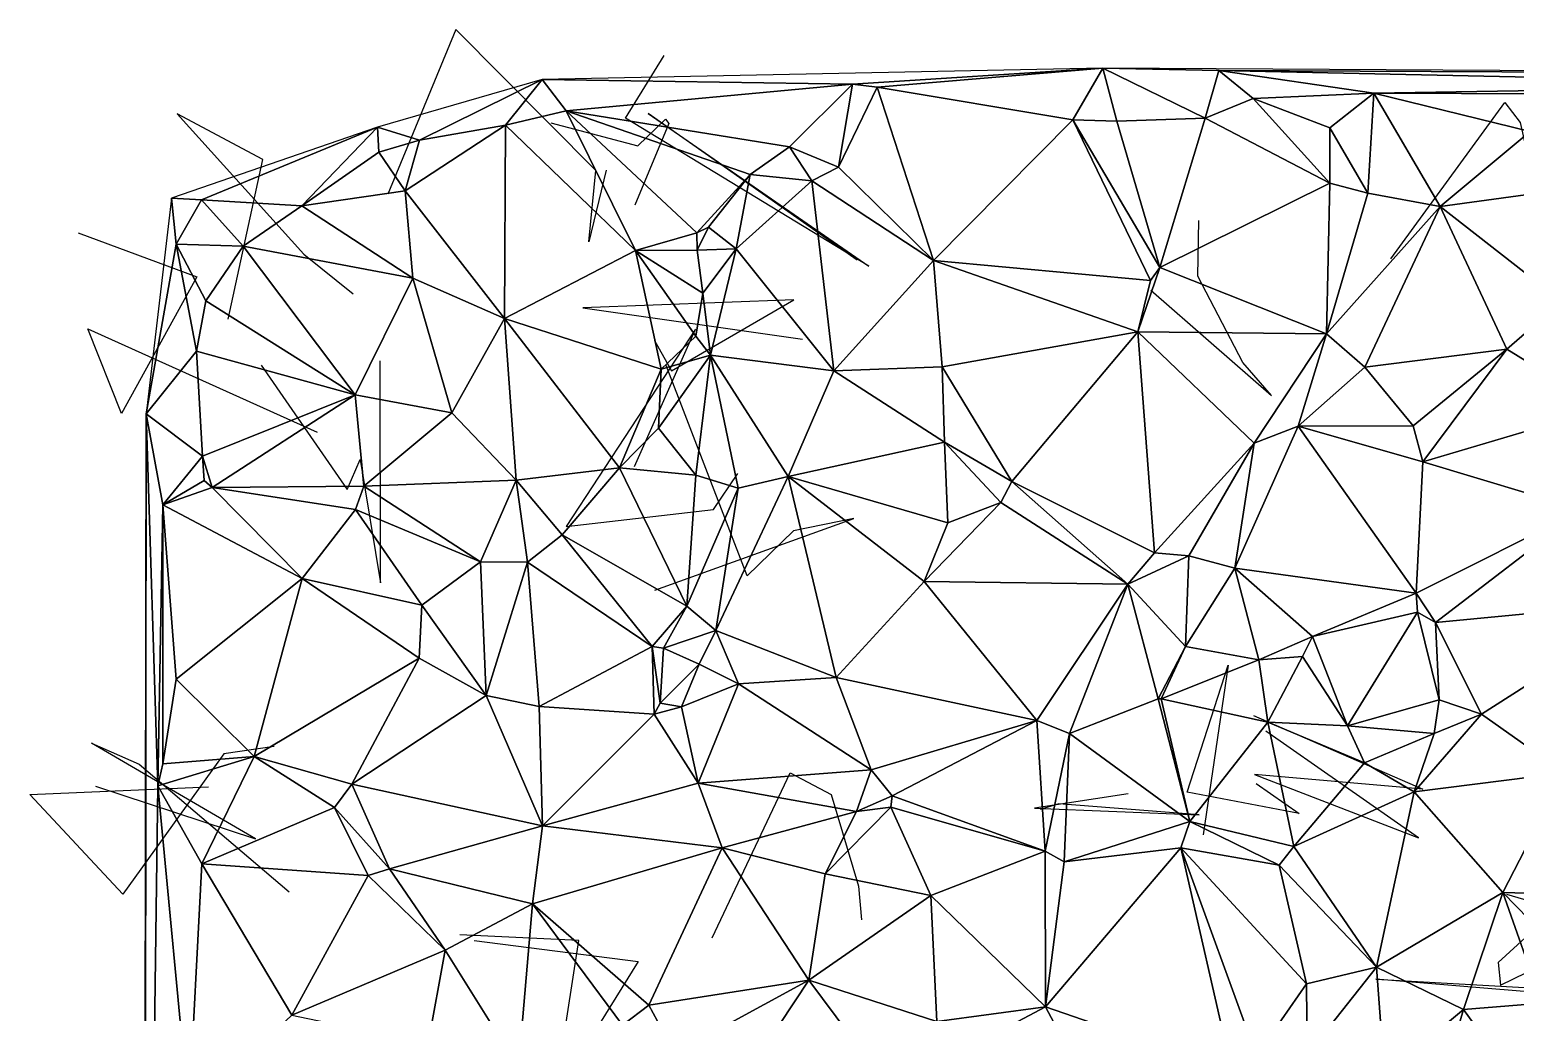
# Model space of a CAD drawing. Header units: metres. Extents: x -15.8 to 15.9, y -15.8 to 15.8.
# Drawn here: x -15.82 to -4.83, y 8 to 15.27 of the extents above; entities that cross this region are included whole.
import ezdxf

# ---------------------------------------------------------------- set-up
doc = ezdxf.new("R2010")
doc.units = ezdxf.units.M
doc.layers.add('CRACKS', color=1, linetype='Continuous')
doc.layers.add('STREET_MESH', color=7, linetype='Continuous')

msp = doc.modelspace()

# ---------------------------------------------------------------- linework, layer by layer
at = {"layer": 'CRACKS'}
for points in [[(-11.554, 14.23, 0.1), (-11.683, 13.699, 0.1), (-11.631, 14.226, 0.1), (-12.666, 15.268, 0.1), (-13.17, 14.051, 0.1)], [(-9.699, 13.564, 0.1), (-11.243, 14.649, 0.1), (-9.613, 13.519, 0.1), (-11.411, 14.613, 0.1), (-11.127, 15.078, 0.1)], [(-5.753, 13.574, 0.1), (-4.909, 14.73, 0.1), (-4.795, 14.582, 0.1), (-4.484, 13.189, 0.1), (-4.677, 14.056, 0.1)], [(-14.35, 13.126, 0.1), (-14.093, 14.308, 0.1), (-14.726, 14.646, 0.1), (-13.79, 13.607, 0.1), (-13.425, 13.315, 0.1)], [(-11.964, 14.579, 0.1), (-11.321, 14.409, 0.1), (-11.115, 14.605, 0.1), (-11.092, 14.575, 0.1), (-11.342, 13.969, 0.1)], [(-7.527, 13.342, 0.1), (-6.635, 12.563, 0.1), (-6.846, 12.807, 0.1), (-7.18, 13.446, 0.1), (-7.173, 13.856, 0.1)], [(-15.459, 13.766, 0.1), (-14.581, 13.439, 0.1), (-15.139, 12.429, 0.1), (-15.387, 13.056, 0.1), (-13.692, 12.291, 0.1)], [(-11.197, 12.97, 0.1), (-11.072, 12.746, 0.1), (-10.168, 13.271, 0.1), (-11.727, 13.21, 0.1), (-10.103, 12.98, 0.1)], [(-11.345, 12.037, 0.1), (-10.894, 13.054, 0.1), (-11.851, 11.595, 0.1), (-10.76, 11.72, 0.1), (-10.582, 11.985, 0.1)], [(-14.105, 12.786, 0.1), (-13.471, 11.868, 0.1), (-13.374, 12.09, 0.1), (-13.223, 11.176, 0.1), (-13.226, 12.819, 0.1)], [(-11.194, 11.124, 0.1), (-9.723, 11.652, 0.1), (-10.169, 11.562, 0.1), (-10.512, 11.228, 0.1), (-11.112, 12.785, 0.1)], [(-6.748, 9.694, 0.1), (-6.431, 9.471, 0.1), (-7.259, 9.628, 0.1), (-6.955, 10.569, 0.1), (-7.14, 9.314, 0.1)], [(-6.768, 10.195, 0.1), (-5.515, 9.651, 0.1), (-6.761, 9.759, 0.1), (-5.547, 9.291, 0.1), (-6.676, 10.081, 0.1)], [(-14.011, 9.966, 0.1), (-14.382, 9.912, 0.1), (-15.128, 8.874, 0.1), (-15.817, 9.612, 0.1), (-14.495, 9.668, 0.1)], [(-15.332, 9.674, 0.1), (-14.149, 9.285, 0.1), (-15.36, 9.991, 0.1), (-15.009, 9.837, 0.1), (-13.9, 8.891, 0.1)], [(-4.137, 9.825, 0.1), (-4.096, 8.265, 0.1), (-3.998, 8.091, 0.1), (-5.863, 8.247, 0.1), (-4.501, 8.171, 0.1)], [(-10.772, 8.553, 0.1), (-10.194, 9.773, 0.1), (-9.892, 9.613, 0.1), (-9.69, 8.935, 0.1), (-9.667, 8.686, 0.1)], [(-7.695, 9.618, 0.1), (-8.387, 9.51, 0.1), (-7.17, 9.461, 0.1), (-8.207, 9.544, 0.1), (-8.346, 9.5, 0.1)], [(-4.215, 9.05, 0.1), (-4.958, 8.37, 0.1), (-4.942, 8.202, 0.1), (-4.066, 8.628, 0.1), (-4.895, 8.872, 0.1)], [(-12.531, 8.533, 0.1), (-11.317, 8.377, 0.1), (-11.934, 7.384, 0.1), (-11.757, 8.532, 0.1), (-12.638, 8.574, 0.1)]]:
    msp.add_polyline3d(points, dxfattribs=at)
at = {"layer": 'STREET_MESH'}
for points in [[(-12.029, 14.899), (-9.733, 14.864), (-7.881, 14.984)], [(-9.733, 14.864), (-9.55, 14.843), (-7.881, 14.984)], [(-9.55, 14.843), (-8.103, 14.601), (-7.881, 14.984)], [(-8.103, 14.601), (-7.778, 14.591), (-7.881, 14.984)], [(-7.024, 14.967), (3.436, 14.917), (-7.881, 14.984)], [(-7.126, 14.614), (-7.024, 14.967), (-7.881, 14.984)], [(-7.778, 14.591), (-7.126, 14.614), (-7.881, 14.984)], [(-7.126, 14.614), (-6.77, 14.759), (-7.024, 14.967)], [(-7.024, 14.967), (-5.877, 14.798), (-2.067, 14.861)], [(-7.024, 14.967), (-2.067, 14.861), (3.436, 14.917)], [(-7.024, 14.967), (-6.77, 14.759), (-5.877, 14.798)], [(-13.246, 14.548), (-12.935, 14.452), (-12.029, 14.899)], [(-12.935, 14.452), (-12.3, 14.561), (-12.029, 14.899)], [(-12.3, 14.561), (-11.85, 14.668), (-12.029, 14.899)], [(-11.85, 14.668), (-9.733, 14.864), (-12.029, 14.899)], [(-11.85, 14.668), (-10.198, 14.402), (-9.733, 14.864)], [(-10.198, 14.402), (-9.837, 14.252), (-9.733, 14.864)], [(-9.837, 14.252), (-9.55, 14.843), (-9.733, 14.864)], [(-9.837, 14.252), (-9.135, 13.561), (-9.55, 14.843)], [(-9.55, 14.843), (-9.135, 13.561), (-8.103, 14.601)], [(-5.877, 14.798), (-2.632, 14.785), (-2.067, 14.861)], [(-7.126, 14.614), (-6.203, 14.133), (-6.77, 14.759)], [(-6.77, 14.759), (-6.203, 14.542), (-5.877, 14.798)], [(-6.203, 14.133), (-6.203, 14.542), (-6.77, 14.759)], [(-6.203, 14.542), (-5.922, 14.06), (-5.877, 14.798)], [(-5.922, 14.06), (-5.388, 13.96), (-5.877, 14.798)], [(-5.877, 14.798), (-4.722, 14.516), (-2.632, 14.785)], [(-5.388, 13.96), (-4.722, 14.516), (-5.877, 14.798)], [(-11.337, 13.636), (-11.85, 14.668), (-12.3, 14.561)], [(-10.198, 14.402), (-11.85, 14.668), (-10.489, 14.198)], [(-11.337, 13.636), (-10.884, 13.765), (-11.85, 14.668)], [(-11.85, 14.668), (-10.884, 13.765), (-10.489, 14.198)], [(-7.126, 14.614), (-7.778, 14.591), (-7.46, 13.508)], [(-6.203, 14.133), (-7.126, 14.614), (-7.46, 13.508)], [(-14.546, 14.01), (-13.246, 14.548), (-14.769, 14.023)], [(-14.546, 14.01), (-13.806, 13.964), (-13.246, 14.548)], [(-13.806, 13.964), (-13.237, 14.362), (-13.246, 14.548)], [(-13.237, 14.362), (-12.935, 14.452), (-13.246, 14.548)], [(-12.3, 14.561), (-13.042, 14.076), (-12.307, 13.133)], [(-12.935, 14.452), (-13.042, 14.076), (-12.3, 14.561)], [(-11.337, 13.636), (-12.3, 14.561), (-12.307, 13.133)], [(-9.135, 13.561), (-7.53, 13.413), (-8.103, 14.601)], [(-7.53, 13.413), (-7.46, 13.508), (-8.103, 14.601)], [(-7.46, 13.508), (-7.778, 14.591), (-8.103, 14.601)], [(-6.203, 14.542), (-6.203, 14.133), (-5.922, 14.06)], [(-4.722, 14.516), (-5.388, 13.96), (-4.18, 14.125)], [(-13.042, 14.076), (-12.935, 14.452), (-13.237, 14.362)], [(-10.034, 14.149), (-10.198, 14.402), (-10.489, 14.198)], [(-10.034, 14.149), (-9.837, 14.252), (-10.198, 14.402)], [(-13.042, 14.076), (-13.237, 14.362), (-13.806, 13.964)], [(-10.884, 13.765), (-10.798, 13.807), (-10.489, 14.198)], [(-10.798, 13.807), (-10.593, 13.647), (-10.489, 14.198)], [(-10.593, 13.647), (-10.034, 14.149), (-10.489, 14.198)], [(-9.135, 13.561), (-9.837, 14.252), (-10.034, 14.149)], [(-12.985, 13.43), (-13.042, 14.076), (-13.806, 13.964)], [(-13.042, 14.076), (-12.985, 13.43), (-12.307, 13.133)], [(-10.034, 14.149), (-10.593, 13.647), (-9.87, 12.746)], [(-9.135, 13.561), (-10.034, 14.149), (-9.87, 12.746)], [(-6.229, 13.019), (-6.203, 14.133), (-7.46, 13.508)], [(-5.922, 14.06), (-6.203, 14.133), (-6.229, 13.019)], [(-5.388, 13.96), (-4.488, 13.257), (-4.18, 14.125)], [(-14.734, 13.681), (-14.769, 14.023), (-14.956, 12.426)], [(-14.734, 13.681), (-14.546, 14.01), (-14.769, 14.023)], [(-14.734, 13.681), (-14.238, 13.666), (-14.546, 14.01)], [(-14.238, 13.666), (-13.806, 13.964), (-14.546, 14.01)], [(-14.238, 13.666), (-12.985, 13.43), (-13.806, 13.964)], [(-5.388, 13.96), (-5.922, 14.06), (-6.229, 13.019)], [(-5.388, 13.96), (-6.229, 13.019), (-5.945, 12.772)], [(-5.388, 13.96), (-5.945, 12.772), (-4.895, 12.904)], [(-4.488, 13.257), (-5.388, 13.96), (-4.895, 12.904)], [(-10.881, 13.637), (-10.884, 13.765), (-11.337, 13.636)], [(-10.884, 13.765), (-10.881, 13.637), (-10.798, 13.807)], [(-10.881, 13.637), (-10.593, 13.647), (-10.798, 13.807)], [(-14.584, 12.89), (-14.734, 13.681), (-14.956, 12.426)], [(-14.734, 13.681), (-14.584, 12.89), (-14.516, 13.262)], [(-14.238, 13.666), (-14.734, 13.681), (-14.516, 13.262)], [(-14.238, 13.666), (-14.516, 13.262), (-13.412, 12.568)], [(-12.985, 13.43), (-14.238, 13.666), (-13.412, 12.568)], [(-11.148, 12.757), (-11.337, 13.636), (-12.307, 13.133)], [(-10.881, 13.637), (-11.337, 13.636), (-10.841, 13.32)], [(-11.337, 13.636), (-10.892, 13.002), (-10.841, 13.32)], [(-10.892, 13.002), (-11.337, 13.636), (-11.148, 12.757)], [(-10.593, 13.647), (-10.881, 13.637), (-10.841, 13.32)], [(-10.784, 12.86), (-10.593, 13.647), (-10.841, 13.32)], [(-10.593, 13.647), (-10.784, 12.86), (-9.87, 12.746)], [(-9.135, 13.561), (-9.87, 12.746), (-9.07, 12.774)], [(-9.135, 13.561), (-9.07, 12.774), (-7.623, 13.033)], [(-7.53, 13.413), (-9.135, 13.561), (-7.623, 13.033)], [(-12.696, 12.435), (-12.985, 13.43), (-13.412, 12.568)], [(-12.985, 13.43), (-12.696, 12.435), (-12.307, 13.133)], [(-7.46, 13.508), (-7.53, 13.413), (-7.623, 13.033)], [(-6.229, 13.019), (-7.46, 13.508), (-7.623, 13.033)], [(-10.892, 13.002), (-10.784, 12.86), (-10.841, 13.32)], [(-14.516, 13.262), (-14.584, 12.89), (-13.412, 12.568)], [(-4.488, 13.257), (-4.895, 12.904), (-4.184, 12.466)], [(-12.307, 13.133), (-12.696, 12.435), (-12.22, 11.937)], [(-11.457, 12.028), (-12.307, 13.133), (-12.22, 11.937)], [(-11.457, 12.028), (-11.148, 12.757), (-12.307, 13.133)], [(-10.784, 12.86), (-10.892, 13.002), (-11.148, 12.757)], [(-9.07, 12.774), (-8.554, 11.927), (-7.623, 13.033)], [(-8.554, 11.927), (-7.499, 11.398), (-7.623, 13.033)], [(-7.499, 11.398), (-6.762, 12.21), (-7.623, 13.033)], [(-6.762, 12.21), (-6.229, 13.019), (-7.623, 13.033)], [(-6.229, 13.019), (-6.762, 12.21), (-6.437, 12.335)], [(-5.945, 12.772), (-6.229, 13.019), (-6.437, 12.335)], [(-14.54, 12.115), (-14.584, 12.89), (-14.956, 12.426)], [(-14.584, 12.89), (-14.54, 12.115), (-13.412, 12.568)], [(-10.784, 12.86), (-11.168, 12.322), (-10.891, 11.974)], [(-10.784, 12.86), (-11.148, 12.757), (-11.168, 12.322)], [(-10.579, 11.877), (-10.784, 12.86), (-10.891, 11.974)], [(-9.87, 12.746), (-10.784, 12.86), (-10.209, 11.963)], [(-10.784, 12.86), (-10.579, 11.877), (-10.209, 11.963)], [(-5.945, 12.772), (-5.587, 12.338), (-4.895, 12.904)], [(-4.895, 12.904), (-5.587, 12.338), (-5.516, 12.072)], [(-4.895, 12.904), (-5.516, 12.072), (-4.184, 12.466)], [(-11.148, 12.757), (-11.457, 12.028), (-11.168, 12.322)], [(-9.87, 12.746), (-10.209, 11.963), (-9.054, 12.217)], [(-9.07, 12.774), (-9.87, 12.746), (-9.054, 12.217)], [(-8.554, 11.927), (-9.07, 12.774), (-9.054, 12.217)], [(-5.587, 12.338), (-5.945, 12.772), (-6.437, 12.335)], [(-14.54, 12.115), (-14.468, 11.881), (-13.412, 12.568)], [(-14.468, 11.881), (-13.347, 11.893), (-13.412, 12.568)], [(-13.347, 11.893), (-12.696, 12.435), (-13.412, 12.568)], [(-14.984, -4.719), (-14.956, 12.426), (-14.991, -8.611)], [(-14.984, -4.719), (-14.967, 2.531), (-14.956, 12.426)], [(-14.967, 2.531), (-14.87, 9.675), (-14.956, 12.426)], [(-14.832, 11.754), (-14.54, 12.115), (-14.956, 12.426)], [(-14.87, 9.675), (-14.832, 11.754), (-14.956, 12.426)], [(-12.696, 12.435), (-13.347, 11.893), (-12.22, 11.937)], [(-5.516, 12.072), (-4.334, 11.717), (-4.184, 12.466)], [(-11.168, 12.322), (-11.457, 12.028), (-10.891, 11.974)], [(-6.437, 12.335), (-6.905, 11.286), (-5.566, 11.1)], [(-6.437, 12.335), (-6.762, 12.21), (-6.905, 11.286)], [(-5.516, 12.072), (-5.587, 12.338), (-6.437, 12.335)], [(-5.516, 12.072), (-6.437, 12.335), (-5.566, 11.1)], [(-10.209, 11.963), (-9.027, 11.622), (-9.054, 12.217)], [(-8.637, 11.772), (-8.554, 11.927), (-9.054, 12.217)], [(-9.027, 11.622), (-8.637, 11.772), (-9.054, 12.217)], [(-7.499, 11.398), (-7.246, 11.377), (-6.762, 12.21)], [(-6.762, 12.21), (-7.246, 11.377), (-6.905, 11.286)], [(-14.832, 11.754), (-14.527, 11.935), (-14.54, 12.115)], [(-14.54, 12.115), (-14.527, 11.935), (-14.468, 11.881)], [(-11.879, 11.531), (-11.457, 12.028), (-12.22, 11.937)], [(-11.457, 12.028), (-11.879, 11.531), (-10.959, 11.005)], [(-11.457, 12.028), (-10.959, 11.005), (-10.891, 11.974)], [(-4.334, 11.717), (-5.516, 12.072), (-5.566, 11.1)], [(-14.527, 11.935), (-14.832, 11.754), (-14.468, 11.881)], [(-14.468, 11.881), (-14.832, 11.754), (-13.803, 11.21)], [(-13.408, 11.72), (-13.347, 11.893), (-14.468, 11.881)], [(-13.408, 11.72), (-14.468, 11.881), (-13.803, 11.21)], [(-12.484, 11.332), (-13.347, 11.893), (-13.408, 11.72)], [(-13.347, 11.893), (-12.484, 11.332), (-12.22, 11.937)], [(-12.484, 11.332), (-12.136, 11.329), (-12.22, 11.937)], [(-12.136, 11.329), (-11.879, 11.531), (-12.22, 11.937)], [(-10.959, 11.005), (-10.579, 11.877), (-10.891, 11.974)], [(-10.743, 10.825), (-10.579, 11.877), (-10.959, 11.005)], [(-10.579, 11.877), (-10.743, 10.825), (-10.209, 11.963)], [(-10.743, 10.825), (-9.855, 10.478), (-10.209, 11.963)], [(-9.204, 11.188), (-9.027, 11.622), (-10.209, 11.963)], [(-9.855, 10.478), (-9.204, 11.188), (-10.209, 11.963)], [(-7.697, 11.167), (-8.554, 11.927), (-8.637, 11.772)], [(-7.499, 11.398), (-8.554, 11.927), (-7.697, 11.167)], [(-9.204, 11.188), (-7.697, 11.167), (-8.637, 11.772)], [(-9.027, 11.622), (-9.204, 11.188), (-8.637, 11.772)], [(-14.833, 9.838), (-14.832, 11.754), (-14.87, 9.675)], [(-14.832, 11.754), (-14.833, 9.838), (-14.734, 10.464)], [(-14.832, 11.754), (-14.734, 10.464), (-13.803, 11.21)], [(-12.917, 11.013), (-13.408, 11.72), (-13.803, 11.21)], [(-12.484, 11.332), (-13.408, 11.72), (-12.917, 11.013)], [(-5.421, 10.884), (-4.334, 11.717), (-5.566, 11.1)], [(-5.421, 10.884), (-3.773, 11.042), (-4.334, 11.717)], [(-12.136, 11.329), (-11.214, 10.706), (-11.879, 11.531)], [(-11.879, 11.531), (-11.214, 10.706), (-10.959, 11.005)], [(-12.443, 10.344), (-12.484, 11.332), (-12.917, 11.013)], [(-12.484, 11.332), (-12.443, 10.344), (-12.136, 11.329)], [(-12.136, 11.329), (-12.443, 10.344), (-12.049, 10.263)], [(-11.214, 10.706), (-12.136, 11.329), (-12.049, 10.263)], [(-7.246, 11.377), (-7.499, 11.398), (-7.697, 11.167)], [(-7.27, 10.706), (-7.246, 11.377), (-7.697, 11.167)], [(-7.246, 11.377), (-7.27, 10.706), (-6.905, 11.286)], [(-14.734, 10.464), (-14.157, 9.893), (-13.803, 11.21)], [(-14.157, 9.893), (-12.937, 10.619), (-13.803, 11.21)], [(-12.937, 10.619), (-12.917, 11.013), (-13.803, 11.21)], [(-7.27, 10.706), (-6.728, 10.608), (-6.905, 11.286)], [(-6.905, 11.286), (-6.332, 10.781), (-5.566, 11.1)], [(-6.728, 10.608), (-6.332, 10.781), (-6.905, 11.286)], [(-9.204, 11.188), (-9.855, 10.478), (-8.371, 10.158)], [(-7.697, 11.167), (-9.204, 11.188), (-8.371, 10.158)], [(-8.128, 10.062), (-7.697, 11.167), (-8.371, 10.158)], [(-7.473, 10.32), (-7.697, 11.167), (-8.128, 10.062)], [(-7.473, 10.32), (-7.27, 10.706), (-7.697, 11.167)], [(-6.332, 10.781), (-5.554, 10.961), (-5.566, 11.1)], [(-5.554, 10.961), (-5.421, 10.884), (-5.566, 11.1)], [(-12.443, 10.344), (-12.917, 11.013), (-12.937, 10.619)], [(-11.214, 10.706), (-11.132, 10.693), (-10.959, 11.005)], [(-11.132, 10.693), (-10.743, 10.825), (-10.959, 11.005)], [(-5.083, 10.206), (-3.773, 11.042), (-5.421, 10.884)], [(-3.773, 11.042), (-5.083, 10.206), (-4.467, 9.771)], [(-5.554, 10.961), (-6.332, 10.781), (-6.073, 10.119)], [(-5.395, 10.313), (-5.554, 10.961), (-6.073, 10.119)], [(-5.421, 10.884), (-5.554, 10.961), (-5.395, 10.313)], [(-5.083, 10.206), (-5.421, 10.884), (-5.395, 10.313)], [(-10.743, 10.825), (-11.132, 10.693), (-10.867, 10.575)], [(-10.743, 10.825), (-10.867, 10.575), (-10.575, 10.43)], [(-9.855, 10.478), (-10.743, 10.825), (-10.575, 10.43)], [(-6.728, 10.608), (-6.406, 10.633), (-6.332, 10.781)], [(-6.332, 10.781), (-6.406, 10.633), (-6.073, 10.119)], [(-11.2, 10.206), (-11.214, 10.706), (-12.049, 10.263)], [(-11.155, 10.288), (-11.214, 10.706), (-11.2, 10.206)], [(-11.132, 10.693), (-11.214, 10.706), (-11.155, 10.288)], [(-11.132, 10.693), (-11.155, 10.288), (-10.867, 10.575)], [(-7.27, 10.706), (-7.473, 10.32), (-7.451, 10.319)], [(-6.728, 10.608), (-7.27, 10.706), (-7.451, 10.319)], [(-14.157, 9.893), (-13.436, 9.688), (-12.937, 10.619)], [(-13.436, 9.688), (-12.443, 10.344), (-12.937, 10.619)], [(-11.155, 10.288), (-10.997, 10.26), (-10.867, 10.575)], [(-10.867, 10.575), (-10.997, 10.26), (-10.575, 10.43)], [(-6.661, 10.147), (-6.728, 10.608), (-7.451, 10.319)], [(-6.406, 10.633), (-6.728, 10.608), (-6.661, 10.147)], [(-6.406, 10.633), (-6.661, 10.147), (-6.073, 10.119)], [(-14.833, 9.838), (-14.157, 9.893), (-14.734, 10.464)], [(-9.595, 9.795), (-9.855, 10.478), (-10.575, 10.43)], [(-9.855, 10.478), (-9.595, 9.795), (-8.371, 10.158)], [(-12.443, 10.344), (-13.436, 9.688), (-12.026, 9.379)], [(-12.443, 10.344), (-12.026, 9.379), (-12.049, 10.263)], [(-10.997, 10.26), (-10.874, 9.695), (-10.575, 10.43)], [(-10.874, 9.695), (-9.595, 9.795), (-10.575, 10.43)], [(-12.026, 9.379), (-11.2, 10.206), (-12.049, 10.263)], [(-10.997, 10.26), (-11.155, 10.288), (-11.2, 10.206)], [(-10.874, 9.695), (-10.997, 10.26), (-11.2, 10.206)], [(-7.238, 9.413), (-7.473, 10.32), (-8.128, 10.062)], [(-7.473, 10.32), (-7.238, 9.413), (-7.451, 10.319)], [(-7.238, 9.413), (-6.661, 10.147), (-7.451, 10.319)], [(-5.431, 10.064), (-5.395, 10.313), (-6.073, 10.119)], [(-5.431, 10.064), (-5.083, 10.206), (-5.395, 10.313)], [(-12.026, 9.379), (-10.874, 9.695), (-11.2, 10.206)], [(-9.595, 9.795), (-9.439, 9.601), (-8.371, 10.158)], [(-9.439, 9.601), (-8.308, 9.193), (-8.371, 10.158)], [(-8.308, 9.193), (-8.128, 10.062), (-8.371, 10.158)], [(-7.238, 9.413), (-6.47, 9.228), (-6.661, 10.147)], [(-6.661, 10.147), (-5.948, 9.845), (-6.073, 10.119)], [(-6.47, 9.228), (-5.948, 9.845), (-6.661, 10.147)], [(-5.948, 9.845), (-5.431, 10.064), (-6.073, 10.119)], [(-5.083, 10.206), (-5.579, 9.631), (-4.467, 9.771)], [(-5.579, 9.631), (-5.083, 10.206), (-5.431, 10.064)], [(-8.128, 10.062), (-8.308, 9.193), (-8.168, 9.113)], [(-7.238, 9.413), (-8.128, 10.062), (-8.168, 9.113)], [(-5.948, 9.845), (-5.579, 9.631), (-5.431, 10.064)], [(-14.545, 9.099), (-14.157, 9.893), (-14.87, 9.675)], [(-14.157, 9.893), (-14.833, 9.838), (-14.87, 9.675)], [(-13.563, 9.516), (-14.157, 9.893), (-14.545, 9.099)], [(-13.563, 9.516), (-13.436, 9.688), (-14.157, 9.893)], [(-9.595, 9.795), (-10.874, 9.695), (-9.703, 9.487)], [(-9.439, 9.601), (-9.595, 9.795), (-9.703, 9.487)], [(-5.948, 9.845), (-6.47, 9.228), (-5.579, 9.631)], [(-14.64, 7.26), (-14.87, 9.675), (-14.967, 2.531)], [(-14.64, 7.26), (-14.545, 9.099), (-14.87, 9.675)], [(-13.436, 9.688), (-13.563, 9.516), (-13.157, 9.061)], [(-12.026, 9.379), (-13.436, 9.688), (-13.157, 9.061)], [(-10.874, 9.695), (-12.026, 9.379), (-10.698, 9.217)], [(-9.703, 9.487), (-10.874, 9.695), (-10.698, 9.217)], [(-5.579, 9.631), (-4.925, 8.887), (-4.467, 9.771)], [(-4.467, 9.771), (-4.925, 8.887), (-4.027, 8.862)], [(-9.45, 9.518), (-9.439, 9.601), (-9.703, 9.487)], [(-9.439, 9.601), (-9.45, 9.518), (-8.308, 9.193)], [(-5.579, 9.631), (-6.47, 9.228), (-5.858, 8.334)], [(-4.925, 8.887), (-5.579, 9.631), (-5.858, 8.334)], [(-13.563, 9.516), (-14.545, 9.099), (-13.314, 9.014)], [(-13.157, 9.061), (-13.563, 9.516), (-13.314, 9.014)], [(-9.935, 9.026), (-9.703, 9.487), (-10.698, 9.217)], [(-9.45, 9.518), (-9.935, 9.026), (-9.154, 8.866)], [(-9.935, 9.026), (-9.45, 9.518), (-9.703, 9.487)], [(-8.308, 9.193), (-9.45, 9.518), (-9.154, 8.866)], [(-12.099, 8.803), (-12.026, 9.379), (-13.157, 9.061)], [(-12.026, 9.379), (-12.099, 8.803), (-10.698, 9.217)], [(-7.306, 9.217), (-7.238, 9.413), (-8.168, 9.113)], [(-7.238, 9.413), (-7.306, 9.217), (-6.579, 9.089)], [(-6.47, 9.228), (-7.238, 9.413), (-6.579, 9.089)], [(-5.858, 8.334), (-6.47, 9.228), (-6.579, 9.089)], [(-12.099, 8.803), (-11.24, 8.055), (-10.698, 9.217)], [(-10.698, 9.217), (-11.24, 8.055), (-10.056, 8.24)], [(-9.935, 9.026), (-10.698, 9.217), (-10.056, 8.24)], [(-8.308, 9.193), (-9.154, 8.866), (-8.306, 8.041)], [(-8.308, 9.193), (-8.306, 8.041), (-8.168, 9.113)], [(-7.306, 9.217), (-8.306, 8.041), (-6.928, 7.566)], [(-8.306, 8.041), (-7.306, 9.217), (-8.168, 9.113)], [(-6.746, 7.68), (-7.306, 9.217), (-6.928, 7.566)], [(-7.306, 9.217), (-6.375, 8.212), (-6.579, 9.089)], [(-6.746, 7.68), (-6.375, 8.212), (-7.306, 9.217)], [(-13.879, 7.981), (-14.545, 9.099), (-14.64, 7.26)], [(-14.545, 9.099), (-13.879, 7.981), (-13.314, 9.014)], [(-13.879, 7.981), (-12.745, 8.46), (-13.314, 9.014)], [(-12.745, 8.46), (-13.157, 9.061), (-13.314, 9.014)], [(-12.745, 8.46), (-12.099, 8.803), (-13.157, 9.061)], [(-9.154, 8.866), (-9.935, 9.026), (-10.056, 8.24)], [(-6.375, 8.212), (-5.858, 8.334), (-6.579, 9.089)], [(-12.099, 8.803), (-12.745, 8.46), (-12.202, 7.592)], [(-11.435, 7.906), (-12.099, 8.803), (-12.202, 7.592)], [(-12.099, 8.803), (-11.435, 7.906), (-11.24, 8.055)], [(-9.11, 7.933), (-9.154, 8.866), (-10.056, 8.24)], [(-9.154, 8.866), (-9.11, 7.933), (-8.306, 8.041)], [(-4.925, 8.887), (-5.858, 8.334), (-5.215, 8.021)], [(-4.636, 8.07), (-4.925, 8.887), (-5.215, 8.021)], [(-4.442, 8.392), (-4.925, 8.887), (-4.636, 8.07)], [(-4.925, 8.887), (-4.442, 8.392), (-4.027, 8.862)], [(-12.87, 7.771), (-12.745, 8.46), (-13.879, 7.981)], [(-12.745, 8.46), (-12.87, 7.771), (-12.202, 7.592)], [(-11.24, 8.055), (-11.046, 7.699), (-10.056, 8.24)], [(-11.046, 7.699), (-10.928, 6.919), (-10.056, 8.24)], [(-10.928, 6.919), (-9.341, 7.281), (-10.056, 8.24)], [(-9.341, 7.281), (-9.11, 7.933), (-10.056, 8.24)], [(-5.858, 8.334), (-6.375, 8.212), (-6.371, 7.687)], [(-5.799, 7.537), (-5.858, 8.334), (-6.371, 7.687)], [(-5.858, 8.334), (-5.799, 7.537), (-5.215, 8.021)], [(-6.375, 8.212), (-6.746, 7.68), (-6.371, 7.687)], [(-11.435, 7.906), (-11.046, 7.699), (-11.24, 8.055)], [(-8.306, 8.041), (-9.11, 7.933), (-8.753, 7.805)], [(-8.113, 7.68), (-8.306, 8.041), (-8.753, 7.805)], [(-8.306, 8.041), (-8.113, 7.68), (-6.928, 7.566)], [(-5.215, 8.021), (-5.799, 7.537), (-5.441, 7.259)], [(-4.514, 7.05), (-5.215, 8.021), (-5.441, 7.259)], [(-4.636, 8.07), (-5.215, 8.021), (-4.514, 7.05)]]:
    msp.add_3dface(points, dxfattribs=at)

doc.saveas('drawing.dxf')
